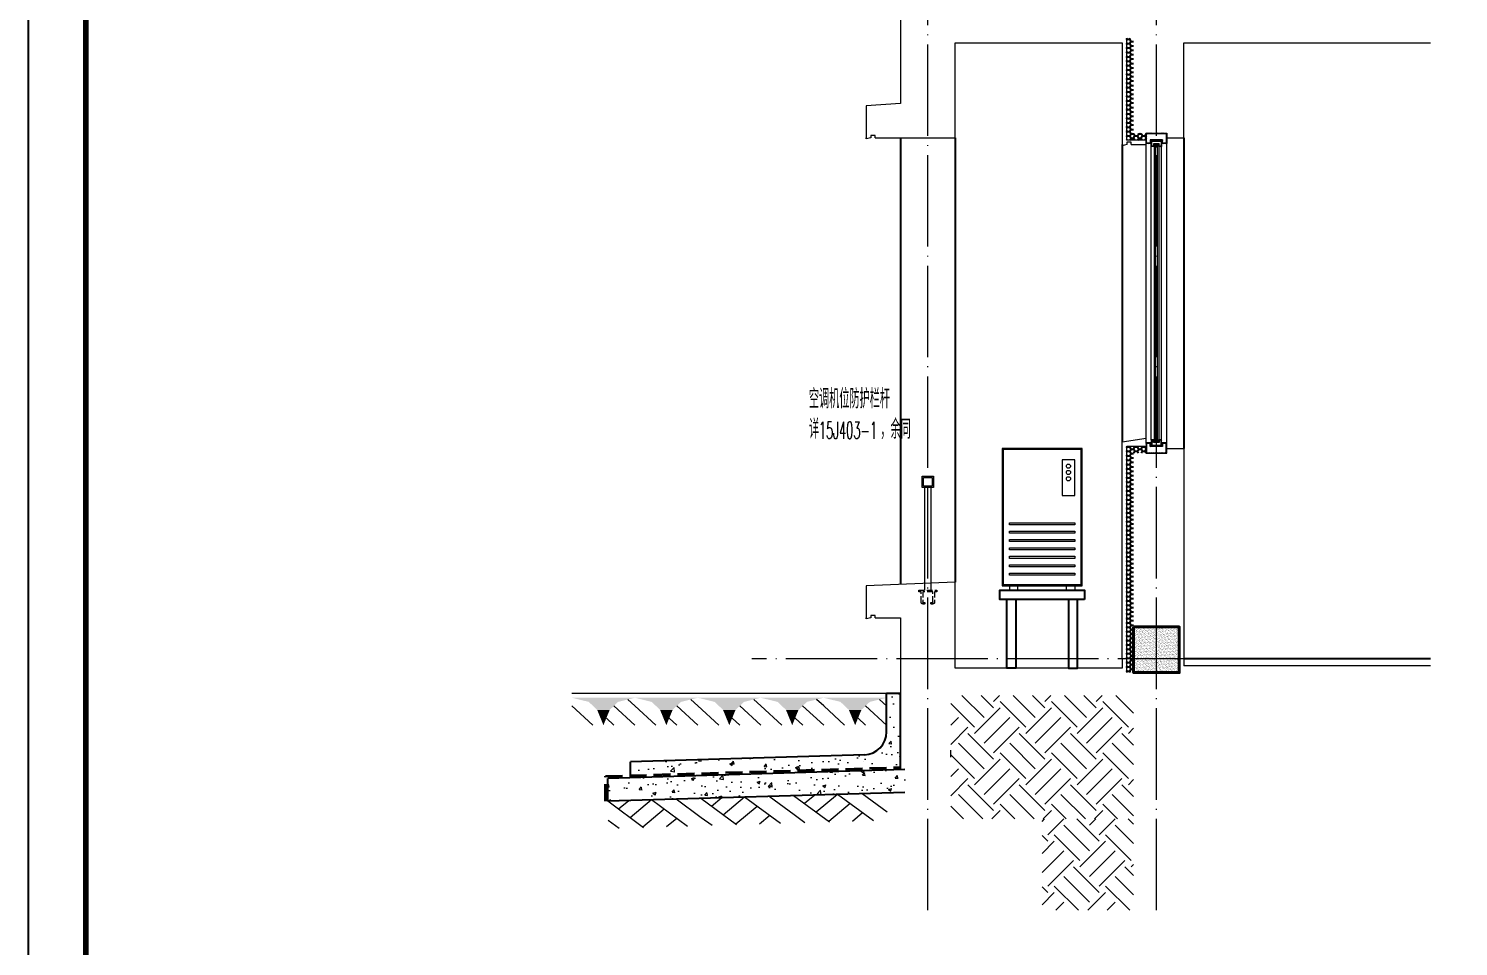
# Model space of a CAD drawing. Extents: x -518115 to 1124316, y -209821 to 1628073.
# Drawn here: x 1037830 to 1044085, y -169701 to -165686 of the extents above; entities that cross this region are included whole.
import ezdxf

# ---------------------------------------------------------------- set-up
doc = ezdxf.new("R2010")
doc.units = 0
doc.header["$LTSCALE"] = 1000
doc.header["$MEASUREMENT"] = 0
doc.linetypes.add('DASH', pattern=[0.35, 0.25, -0.1])
doc.linetypes.add('DOTE', pattern=[2.42, 2, -0.2, 0.02, -0.2])
for name, color, linetype in [('COLUMN', 9, 'Continuous'), ('PUB_TEXT', 4, 'Continuous'), ('图框', 140, 'Continuous'), ('看线', 251, 'Continuous'), ('空调外机', 8, 'Continuous'), ('立面-看线', 251, 'Continuous')]:
    doc.layers.add(name, color=color, linetype=linetype)
for name, color, linetype, lineweight in [('DOTE', 19, 'DOTE', 9), ('PUB_HATCH', 8, 'Continuous', 9), ('S_WINDOW', 144, 'Continuous', 15), ('WALL', 9, 'Continuous', 40), ('内粉刷', 37, 'Continuous', 9), ('填充', 251, 'Continuous', 5), ('平面-空调室外机', 143, 'Continuous', 9), ('立面-中轮廓线', 213, 'Continuous', 35), ('立面-栏杆', 105, 'Continuous', 15), ('粉刷', 251, 'Continuous', 9), ('细细', 250, 'Continuous', 0)]:
    doc.layers.add(name, color=color, linetype=linetype, lineweight=lineweight)
doc.layers.add('yichutu', color=7, linetype='Continuous', true_color=0xffffff, plot=False)
doc.styles.add('_TCH_DIM', font='SIMPLEX.shx', dxfattribs={"width": 0.7, "bigfont": 'GBCBIG.shx'})
pattern_1 = [(315, (-218910.2607, -140541.0897), (-1.767766953, -1.767766953), []), (315, (-218909.0822, -140541.0897), (-1.767766953, -1.767766953), [])]
pattern_2 = [(315, (-218910.2607, -141979.3279), (-1.767766953, -1.767766953), []), (315, (-218909.0822, -141979.3279), (-1.767766953, -1.767766953), [])]
pattern_3 = [(50, (28072.99, 249033.25), (143.452037, -12.550427), [15, -165]), (355, (28072.99, 249033.25), (-27.750267, 150.438427), [12, -132]), (100.4514, (28084.94, 249032.2), (115.701876, 137.88791), [12.74804, -140.22842]), (46.1842, (28072.99, 249073.25), (213.44821, -33.1038), [22.5, -247.5]), (96.6356, (28090.77, 249070.5), (186.93254, 194.82357), [19.12206, -210.3426]), (351.1842, (28072.99, 249073.25), (186.93239, 194.82372), [18, -198]), (21, (28092.99, 249063.25), (119.38141, -80.52378), [15, -165]), (326, (28092.99, 249063.25), (48.663066, 145.03001), [12, -132]), (71.4514, (28102.93, 249056.54), (168.044526, 64.5061), [12.74804, -140.22842]), (37.5, (28072.986, 249033.25), (2.431971, 66.578771), [0, -130.4, 0, -134, 0, -132.5]), (7.5, (28072.986, 249033.25), (52.613907, 78.882342), [0, -76.4, 0, -127.4, 0, -50.5]), (327.5, (28028.386, 249033.25), (106.764487, -4.510974), [0, -50, 0, -156, 0, -207]), (317.5, (28008.39, 249033.25), (116.637234, 20.020996), [0, -65, 0, -103.6, 0, -147])]

# ---------------------------------------------------------------- blocks, each defined once
blk = doc.blocks.new('kongtiao')
for p, q in [((-338.7, 49), (-338.7, -550.8)), ((11, 49), (-338.7, 49)), ((-334.1, 44.4), (-334.1, -546.2)), ((6.4, 44.4), (-334.1, 44.4)), ((6.4, -546.2), (6.4, 44.4)), ((11, -550.8), (11, 49)), ((-76.2, -0.5), (-76.2, -156.5)), ((-21.1, -0.5), (-76.2, -0.5)), ((-21.1, -156.5), (-21.1, -0.5)), ((-76.2, -156.5), (-21.1, -156.5)), ((-338.7, -550.8), (11, -550.8)), ((-334.1, -546.2), (6.4, -546.2)), ((-306.6, -550.8), (-306.6, -571.2)), ((-269.8, -571.2), (-269.8, -550.8)), ((-57.9, -571.2), (-57.9, -550.8)), ((-21.1, -550.8), (-21.1, -571.2)), ((-306.6, -571.2), (-269.8, -571.2)), ((-21.1, -571.2), (-57.9, -571.2))]:
    blk.add_line(p, q)
for points in [[(-306.6, -275.4), (-21.1, -275.4), (-21.1, -284.6), (-306.6, -284.6)], [(-306.6, -312.1), (-21.1, -312.1), (-21.1, -321.3), (-306.6, -321.3)], [(-306.6, -348.8), (-21.1, -348.8), (-21.1, -358), (-306.6, -358)], [(-306.6, -385.6), (-21.1, -385.6), (-21.1, -394.7), (-306.6, -394.7)], [(-306.6, -422.3), (-21.1, -422.3), (-21.1, -431.5), (-306.6, -431.5)], [(-306.6, -459), (-21.1, -459), (-21.1, -468.2), (-306.6, -468.2)], [(-306.6, -495.7), (-21.1, -495.7), (-21.1, -504.9), (-306.6, -504.9)]]:
    blk.add_lwpolyline(points, close=True)
for centre in [(-48.7, -28), (-48.7, -55.6), (-48.7, -83.1)]:
    blk.add_circle(centre, 9.18)
blk = doc.blocks.new('A$C2F8614E4')
at = {"layer": 'PUB_TEXT', "style": '_TCH_DIM'}
for s, height, width, p in [('空调机位防护栏杆', 84.4, 0.7, (-495.1, 296.2)), ('详', 84.4, 0.7, (-495.1, 163.3)), ('，余同', 84.4, 0.7, (-182.6, 163.3)), ('15J403-1', 74.38, 0.494118, (-452.1, 163.3))]:
    blk.add_text(s, height=height, dxfattribs=dict(at, width=width)).set_placement(p)
blk = doc.blocks.new('A$C01BC52BD')
at = {"layer": '立面-栏杆'}
for p, q in [((-15, 0), (-15, 450)), ((15, 450), (15, 0))]:
    blk.add_line(p, q, dxfattribs=at)
at = {"layer": '立面-栏杆', "linetype": 'DASH', "ltscale": 0.1}
for p, q in [((40, 0), (-40, 0)), ((-40, 0), (-40, -7.1)), ((40, -7.1), (40, 0)), ((-40, -7.1), (-29.7, -7.1)), ((-29.7, -7.1), (-29.7, -51)), ((-22.5, -7.1), (22.4, -7.1)), ((-22.5, -51), (-22.5, -7.1)), ((-15.3, -52.8), (-20.7, -52.8)), ((-20.7, -60), (-15.3, -60)), ((-12.6, -57.3), (-12.6, -55.5)), ((12.5, -55.5), (12.5, -57.3)), ((20.6, -52.8), (15.2, -52.8)), ((15.2, -60), (20.6, -60)), ((22.4, -7.1), (22.4, -51)), ((29.6, -7.1), (40, -7.1)), ((29.6, -51), (29.6, -7.1))]:
    blk.add_line(p, q, dxfattribs=at)
at = {"layer": '立面-栏杆'}
for points in [[(25, 500), (-25, 500), (-25, 450), (25, 450)], [(19, 494), (-19, 494), (-19, 456), (19, 456)]]:
    blk.add_lwpolyline(points, close=True, dxfattribs=at)
at = {"layer": '立面-栏杆', "linetype": 'DASH', "ltscale": 0.1}
for centre, major_axis, start_param, end_param in [((-20.7, -51), (6.36, 6.36), 2.356194, 3.926991), ((-20.7, -51), (1.27, 1.27), 2.356194, 3.926991), ((-15.3, -55.5), (1.91, 1.91), 5.497787, 7.068583), ((-15.3, -57.3), (1.91, 1.91), 3.926991, 5.497787), ((15.2, -55.5), (1.91, 1.91), 0.785398, 2.356194), ((17.1, -55.4), (3.53, 3.53), 2.748894, 3.534292), ((20.6, -51), (-6.36, 6.36), 2.356194, 3.926991), ((20.6, -51), (-1.27, 1.27), 2.356194, 3.926991)]:
    blk.add_ellipse(centre, major_axis=major_axis, ratio=1, start_param=start_param, end_param=end_param, dxfattribs=at)
blk = doc.blocks.new('zrszerf')
at = {"layer": '细细'}
h = blk.add_hatch(dxfattribs=at)
h.set_pattern_fill('金属', color=256, style=0)
h.set_pattern_definition(pattern_1)
h.paths.add_polyline_path([(257694.9, 608543.3), (257714.9, 608543.3), (257714.9, 608556.8), (257764.9, 608556.8), (257764.9, 608543.3), (257784.9, 608543.3), (257784.9, 608588.3), (257694.9, 608588.3)])
h.paths.add_polyline_path([(257712.9, 608558.8), (257712.9, 608545.3), (257696.9, 608545.3), (257696.9, 608586.3), (257782.9, 608586.3), (257782.9, 608545.3), (257766.9, 608545.3), (257766.9, 608558.8)], flags=16)
h = blk.add_hatch(dxfattribs=at)
h.set_pattern_fill('金属', color=256, style=0)
h.set_pattern_definition(pattern_1)
h.paths.add_polyline_path([(257762.4, 608554.8), (257762.4, 608529.8), (257750.4, 608529.8), (257750.4, 608539.8), (257729.4, 608539.8), (257729.4, 608529.8), (257717.4, 608529.8), (257717.4, 608554.8)])
h.paths.add_polyline_path([(257719.4, 608552.8), (257719.4, 608531.8), (257727.4, 608531.8), (257727.4, 608541.8), (257752.4, 608541.8), (257752.4, 608531.8), (257760.4, 608531.8), (257760.4, 608552.8)], flags=16)
h = blk.add_hatch(color=256, dxfattribs=at)
edge = h.paths.add_edge_path()
edge.add_line((257735.4, 608539.8), (257735.4, 608527.8))
edge.add_arc((257739.9, 608519.5), 9.44, 61.51755, 118.48245, ccw=False)
edge.add_line((257744.4, 608527.8), (257744.4, 608539.8))
edge.add_arc((257739.9, 608548.1), 9.44, 241.51755, 298.48245, ccw=False)
h = blk.add_hatch(dxfattribs=at)
h.set_pattern_fill('金属', color=256, style=0)
h.set_pattern_definition(pattern_2)
h.paths.add_polyline_path([(257694.9, 607233.3), (257714.9, 607233.3), (257714.9, 607219.8), (257764.9, 607219.8), (257764.9, 607233.3), (257784.9, 607233.3), (257784.9, 607188.3), (257694.9, 607188.3)])
h.paths.add_polyline_path([(257712.9, 607217.8), (257712.9, 607231.3), (257696.9, 607231.3), (257696.9, 607190.3), (257782.9, 607190.3), (257782.9, 607231.3), (257766.9, 607231.3), (257766.9, 607217.8)], flags=16)
h = blk.add_hatch(dxfattribs=at)
h.set_pattern_fill('金属', color=256, style=0)
h.set_pattern_definition(pattern_2)
h.paths.add_polyline_path([(257762.4, 607221.8), (257762.4, 607246.8), (257750.4, 607246.8), (257750.4, 607236.8), (257729.4, 607236.8), (257729.4, 607246.8), (257717.4, 607246.8), (257717.4, 607221.8)])
h.paths.add_polyline_path([(257719.4, 607223.8), (257719.4, 607244.8), (257727.4, 607244.8), (257727.4, 607234.8), (257752.4, 607234.8), (257752.4, 607244.8), (257760.4, 607244.8), (257760.4, 607223.8)], flags=16)
h = blk.add_hatch(color=256, dxfattribs=at)
edge = h.paths.add_edge_path()
edge.add_line((257735.4, 607236.8), (257735.4, 607248.8))
edge.add_arc((257739.9, 607257.1), 9.44, 241.51755, 298.48245)
edge.add_line((257744.4, 607248.8), (257744.4, 607236.8))
edge.add_arc((257739.9, 607228.5), 9.44, 61.51755, 118.48245)
at = {"layer": 'S_WINDOW'}
for p, q in [((257694.9, 607233.3), (257694.9, 608543.3)), ((257784.9, 607233.3), (257784.9, 608543.3)), ((257717.4, 607246.8), (257717.4, 608529.8)), ((257762.4, 607246.8), (257762.4, 608529.8))]:
    blk.add_line(p, q, dxfattribs=at)
for points in [[(257784.9, 608588.3), (257784.9, 608543.3), (257764.9, 608543.3), (257764.9, 608556.8), (257714.9, 608556.8), (257714.9, 608543.3), (257694.9, 608543.3), (257694.9, 608588.3)], [(257782.9, 608586.3), (257782.9, 608545.3), (257766.9, 608545.3), (257766.9, 608558.8), (257712.9, 608558.8), (257712.9, 608545.3), (257696.9, 608545.3), (257696.9, 608586.3)], [(257762.4, 608554.8), (257762.4, 608529.8), (257750.4, 608529.8), (257750.4, 608539.8), (257729.4, 608539.8), (257729.4, 608529.8), (257717.4, 608529.8), (257717.4, 608554.8)], [(257760.4, 608552.8), (257760.4, 608531.8), (257752.4, 608531.8), (257752.4, 608541.8), (257727.4, 608541.8), (257727.4, 608531.8), (257719.4, 608531.8), (257719.4, 608552.8)], [(257784.9, 607188.3), (257784.9, 607233.3), (257764.9, 607233.3), (257764.9, 607219.8), (257714.9, 607219.8), (257714.9, 607233.3), (257694.9, 607233.3), (257694.9, 607188.3)], [(257782.9, 607190.3), (257782.9, 607231.3), (257766.9, 607231.3), (257766.9, 607217.8), (257712.9, 607217.8), (257712.9, 607231.3), (257696.9, 607231.3), (257696.9, 607190.3)], [(257762.4, 607221.8), (257762.4, 607246.8), (257750.4, 607246.8), (257750.4, 607236.8), (257729.4, 607236.8), (257729.4, 607246.8), (257717.4, 607246.8), (257717.4, 607221.8)], [(257760.4, 607223.8), (257760.4, 607244.8), (257752.4, 607244.8), (257752.4, 607234.8), (257727.4, 607234.8), (257727.4, 607244.8), (257719.4, 607244.8), (257719.4, 607223.8)]]:
    blk.add_lwpolyline(points, close=True, dxfattribs=at)
at = {"layer": '细细'}
for points in [[(257735.4, 608539.8), (257735.4, 608527.8, -0.253805), (257744.4, 608527.8), (257744.4, 608539.8, -0.253805)], [(257735.4, 607236.8), (257735.4, 607248.8, 0.253805), (257744.4, 607248.8), (257744.4, 607236.8, 0.253805)]]:
    blk.add_lwpolyline(points, format="xyb", close=True, dxfattribs=at)
for points in [[(257735.4, 607248.8), (257735.4, 608539.8)], [(257744.4, 607248.8), (257744.4, 608539.8)], [(257729.4, 608529.8), (257729.4, 607246.8)], [(257750.4, 608529.8), (257750.4, 607246.8)]]:
    blk.add_lwpolyline(points, dxfattribs=at)
blk = doc.blocks.new('$LinePat$素土夯实')
at = {"color": 0}
for p, q in [((0, -210), (210, 0)), ((120, -300), (420, 0)), ((420, 0), (608, -188)), ((495, -300), (795, 0)), ((615, 0), (705, -90)), ((315, -105), (502, -293)), ((210, -210), (300, -300)), ((705, -300), (795, -210))]:
    blk.add_line(p, q, dxfattribs=at)
blk = doc.blocks.new('$LinePat$自然土壤')
at = {"color": 0}
for p, q in [((0, -90), (71, -19)), ((0, -300), (211, -89)), ((420, -300), (630, -90)), ((210, -300), (286, -224))]:
    blk.add_line(p, q, dxfattribs=at)
for points in [[(0, 0), (630, 0), (168, -45), (462, -45)], [(168, -45), (462, -45), (252, -132), (378, -132)], [(252, -132), (378, -132), (315, -300)]]:
    blk.add_solid(points, dxfattribs=at)
blk = doc.blocks.new('sanshui')
at = {"layer": '粉刷'}
h = blk.add_hatch(dxfattribs=at)
h.set_pattern_fill('混凝土', color=256, scale=20)
h.set_pattern_definition(pattern_3)
edge = h.paths.add_edge_path()
edge.add_line((346317.8, 427329.6), (346257.8, 427329.6))
edge.add_line((346257.8, 427329.6), (346257.8, 427160.3))
edge.add_arc((346157.8, 427160.3), 100, 271.71836, 360, ccw=False)
edge.add_line((346160.8, 427060.3), (345137.8, 427029.6))
edge.add_line((345137.8, 427029.6), (345137.8, 426969.6))
edge.add_line((345137.8, 426969.6), (346317.8, 427005))
edge.add_line((346317.8, 427005), (346317.8, 427329.6))
h = blk.add_hatch(dxfattribs=at)
h.set_pattern_fill('混凝土', color=256, scale=20)
h.set_pattern_definition(pattern_3)
h.paths.add_polyline_path([(346337.8, 426895.6), (346337.8, 426995.6), (345037.8, 426956.6), (345037.8, 426856.6)])
at = {"layer": 'COLUMN'}
for p, q in [((346257.8, 427329.6), (346317.8, 427329.6)), ((346257.8, 427160.3), (346257.8, 427329.6)), ((346317.8, 426995), (346317.8, 427329.6)), ((346160.8, 427060.3), (345137.8, 427029.6)), ((346338.1, 426995.6), (345037.8, 426956.6)), ((345137.8, 426959.6), (345137.8, 427029.6)), ((345037.8, 426856.6), (345037.8, 426956.6)), ((346338.1, 426895.6), (345037.8, 426856.6))]:
    blk.add_line(p, q, dxfattribs=at)
blk.add_arc((346157.8, 427160.3), 100, 271.71836, 0, dxfattribs=at)
at = {"layer": '立面-中轮廓线', "linetype": 'DASH', "ltscale": 0.3}
blk.add_lwpolyline([(345027.8, 426856.6), (345027.8, 426966.3), (346317.8, 427005)], dxfattribs=at)
at = {"layer": '粉刷'}
blk.add_line((344881.5, 427329.6), (346257.8, 427329.6), dxfattribs=at)
at = {"layer": '粉刷', "yscale": 0.4, "zscale": 0.4}
for name, p, xscale, rotation in [('$LinePat$自然土壤', (345156.8, 427309.6), -0.4369306507241237, 359.9999999999903), ('$LinePat$自然土壤', (345432, 427309.6), -0.4369306507241237, 359.9999999999903), ('$LinePat$自然土壤', (345707.3, 427309.6), -0.4369306507241237, 359.9999999999903), ('$LinePat$自然土壤', (345982.6, 427309.6), -0.4369306507241237, 359.9999999999903), ('$LinePat$自然土壤', (346257.8, 427309.6), -0.4369306507241237, 359.9999999999903), ('$LinePat$素土夯实', (345444.5, 426868.8), -0.5117605352322558, 1.718358001643932), ('$LinePat$素土夯实', (345851.2, 426881), -0.5117605352322558, 1.718358001643932), ('$LinePat$素土夯实', (346257.8, 426893.2), -0.5117605352322558, 1.718358001643932)]:
    blk.add_blockref(name, p, dxfattribs=dict(at, xscale=xscale, rotation=rotation))
blk = doc.blocks.new('yct-1051-594-26275-14850-25-1002.0')
at = {"layer": 'yichutu', "color": 7, "true_color": 0xffffff}
blk.add_lwpolyline([(0, 0), (0, 14850), (26275, 14850), (26275, 0)], close=True, dxfattribs=at)
blk = doc.blocks.new('GFDDDDRG')
at = {"layer": '图框'}
blk.add_lwpolyline([(923310, -107437), (923310, -159999), (893610, -159999), (893610, -107437)], close=True, dxfattribs=at)
blk.add_lwpolyline([(923310, -107437), (923310, -159999), (893610, -159999), (893610, -107437)], close=True, dxfattribs=at)
at = {"layer": '图框', "const_width": 50}
blk.add_lwpolyline([(894110, -159499), (922810, -159499), (922810, -108687), (894110, -108687)], close=True, dxfattribs=at)

msp = doc.modelspace()

# ---------------------------------------------------------------- hatches: boundary and pattern name
at = {"layer": '填充'}
h = msp.add_hatch(dxfattribs=at)
h.set_pattern_fill('EARTH', color=250, scale=50, angle=45, style=0)
h.set_pattern_definition([(45, (176354.85, -42456.95), (0, 224.506403), [158.75, -158.75]), (45, (176312.75, -42414.86), (0, 224.506403), [158.75, -158.75]), (45, (176270.66, -42372.76), (0, 224.506403), [158.75, -158.75]), (135, (176270.66, -42344.7), (-224.506403, 0), [158.75, -158.75]), (135, (176312.75, -42302.6), (-224.506403, 0), [158.75, -158.75]), (135, (176354.85, -42260.5), (-224.506403, 0), [158.75, -158.75])])
h.paths.add_polyline_path([(1041863.9, -169143), (1042663.9, -169143), (1042663.9, -168603), (1041863.9, -168603)])
h = msp.add_hatch(dxfattribs=at)
h.set_pattern_fill('EARTH', color=250, scale=50, angle=45, style=0)
h.set_pattern_definition([(45, (-72834.35, -624736.4), (0, 224.506403), [158.75, -158.75]), (45, (-72876.45, -624694.31), (0, 224.506403), [158.75, -158.75]), (45, (-72918.54, -624652.21), (0, 224.506403), [158.75, -158.75]), (135, (-72918.54, -624624.15), (-224.506403, 0), [158.75, -158.75]), (135, (-72876.45, -624582.06), (-224.506403, 0), [158.75, -158.75]), (135, (-72834.35, -624539.96), (-224.506403, 0), [158.75, -158.75])])
h.paths.add_polyline_path([(1042663.9, -169143), (1042263.9, -169143), (1042263.9, -169543), (1042663.9, -169543)])
at = {"layer": '立面-看线'}
h = msp.add_hatch(dxfattribs=at)
h.set_pattern_fill('HONEY', color=256, scale=7)
h.set_pattern_definition([(0, (-702364.846, -433703.902), (16.66875, 9.623705), [11.1125, -22.225]), (120, (-702364.846, -433703.902), (-16.66874801, 9.62370845), [11.1125, -22.225]), (60, (-702364.846, -433703.902), (1.99e-06, 19.24741345), [-22.225, 11.1125])])
h.paths.add_polyline_path([(1042633.9, -165728), (1042663.9, -165728), (1042663.9, -166143), (1042718.9, -166143), (1042718.9, -166173), (1042633.9, -166173)])
h = msp.add_hatch(dxfattribs=at)
h.set_pattern_fill('HONEY', color=256, scale=7)
h.set_pattern_definition([(0, (-702364.846, -436603.902), (16.66875, 9.623705), [11.1125, -22.225]), (120, (-702364.846, -436603.902), (-16.66874801, 9.62370845), [11.1125, -22.225]), (60, (-702364.846, -436603.902), (1.99e-06, 19.24741345), [-22.225, 11.1125])])
h.paths.add_polyline_path([(1042633.9, -168503), (1042663.9, -168503), (1042663.9, -167543), (1042718.9, -167543), (1042718.9, -167513), (1042633.9, -167513)])
h = msp.add_hatch(dxfattribs=at)
h.set_pattern_fill('碎沙', color=256, scale=4)
h.set_pattern_definition([(37.5, (241610.683, -553864.984), (-0.32000626, 9.78826475), [0, -7.7216, 0, -8.636, 0, -8.255]), (7.5, (241610.683, -553864.984), (8.99046566, 14.33650201), [0, -4.1656, 0, -6.9596, 0, -2.667]), (327.5, (241604.435, -553864.984), (15.819847405, 0.02874369), [0, -2.54, 0, -9.144, 0, -11.938]), (317.5, (241604.435, -553864.984), (15.27112905, 4.45858647), [0, -1.27, 0, -5.9944, 0, -6.858])])
h.paths.add_polyline_path([(1042663.9, -168503), (1042863.9, -168503), (1042863.9, -168303), (1042663.9, -168303)])

# ---------------------------------------------------------------- linework, layer by layer
at = {"layer": 'DOTE', "linetype": 'DOTE', "ltscale": 0.2}
for p, q in [((1041763.9, -169543), (1041763.9, -151863)), ((1042763.9, -169543), (1042763.9, -151863)), ((1043962.4, -168443), (1040993.7, -168443))]:
    msp.add_line(p, q, dxfattribs=at)
at = {"layer": 'PUB_HATCH', "color": 215, "true_color": 0xa953a0}
msp.add_line((1041863.9, -168873), (1041863.9, -168843), dxfattribs=at)
for points in [[(1042718.9, -166173), (1042633.9, -166173), (1042633.9, -165728)], [(1042633.9, -168503), (1042633.9, -167513), (1042718.9, -167513)]]:
    msp.add_lwpolyline(points, dxfattribs=at)
at = {"layer": 'WALL'}
msp.add_lwpolyline([(1042663.9, -168303), (1042863.9, -168303), (1042863.9, -168503), (1042663.9, -168503)], close=True, dxfattribs=at)
at = {"layer": '内粉刷'}
for p, q in [((1042613.9, -165748), (1042613.9, -166193)), ((1042613.9, -168443), (1042613.9, -168483))]:
    msp.add_line(p, q, dxfattribs=at)
for points in [[(1041533.9, -165513), (1041643.9, -165513), (1041643.9, -166013), (1041493.9, -166023), (1041493.9, -166163)], [(1041533.9, -166163), (1041883.9, -166163), (1041883.9, -165748), (1042613.9, -165748)], [(1042808.9, -166163), (1042883.9, -166163), (1042883.9, -165748), (1043962.4, -165748)], [(1041533.9, -166163), (1041533.9, -166153), (1041513.9, -166153), (1041513.9, -166163), (1041493.9, -166168), (1041493.9, -166163)], [(1042653.9, -166193), (1042653.9, -166183), (1042633.9, -166183), (1042633.9, -166193), (1042613.9, -166198), (1042613.9, -166193)], [(1042653.9, -166193), (1042718.9, -166193)], [(1042613.9, -168443), (1042613.9, -167493), (1042718.9, -167478)], [(1042808.9, -167523), (1042883.9, -167523), (1042883.9, -168473)], [(1042613.9, -168483), (1041883.9, -168483), (1041883.9, -168108), (1041493.9, -168123), (1041493.9, -168263)], [(1041533.9, -168263), (1041533.9, -168253), (1041513.9, -168253), (1041513.9, -168263), (1041493.9, -168268), (1041493.9, -168263)], [(1041533.9, -168263), (1041643.9, -168263), (1041643.9, -168593)], [(1043962.4, -168473), (1042883.9, -168473)], [(1041483.9, -168893), (1041483.9, -168893)]]:
    msp.add_lwpolyline(points, dxfattribs=at)
at = {"layer": '看线'}
for p, q in [((1041643.9, -166163), (1041643.9, -168117.3)), ((1041883.9, -166163), (1041883.9, -168108)), ((1042883.9, -166163), (1042883.9, -167523)), ((1042613.9, -166193), (1042613.9, -167493))]:
    msp.add_line(p, q, dxfattribs=at)
at = {"layer": '看线', "color": 32}
msp.add_lwpolyline([(1043962.4, -168443), (1042883.9, -168443)], dxfattribs=at)
at = {"layer": '空调外机', "linetype": 'Continuous'}
msp.add_lwpolyline([(1042448.9, -168183), (1042078.9, -168183), (1042078.9, -168143), (1042448.9, -168143)], close=True, dxfattribs=at)
for points in [[(1042148.9, -168183), (1042148.9, -168483), (1042108.9, -168483), (1042108.9, -168183)], [(1042378.9, -168183), (1042378.9, -168483), (1042418.9, -168483), (1042418.9, -168183)]]:
    msp.add_lwpolyline(points, dxfattribs=at)

# ---------------------------------------------------------------- block references
at = {"xscale": 0.5, "yscale": 0.5, "zscale": 0.5}
msp.add_blockref('GFDDDDRG', (591025.6, -93716.5), dxfattribs=at)
for name, p in [('zrszerf', (785024, -774731.4)), ('A$C2F8614E4', (1041738.9, -167643)), ('sanshui', (695325.8, -595922.7))]:
    msp.add_blockref(name, p)
at = {"xscale": -1}
msp.add_blockref('A$C01BC52BD', (1041763.9, -168143), dxfattribs=at)
at = {"layer": 'yichutu', "rotation": 270}
msp.add_blockref('yct-1051-594-26275-14850-25-1002.0', (1037830.5, -147435), dxfattribs=at)
at = {"layer": '平面-空调室外机'}
msp.add_blockref('kongtiao', (1042427.8, -167571.9), dxfattribs=at)

doc.saveas('drawing.dxf')
